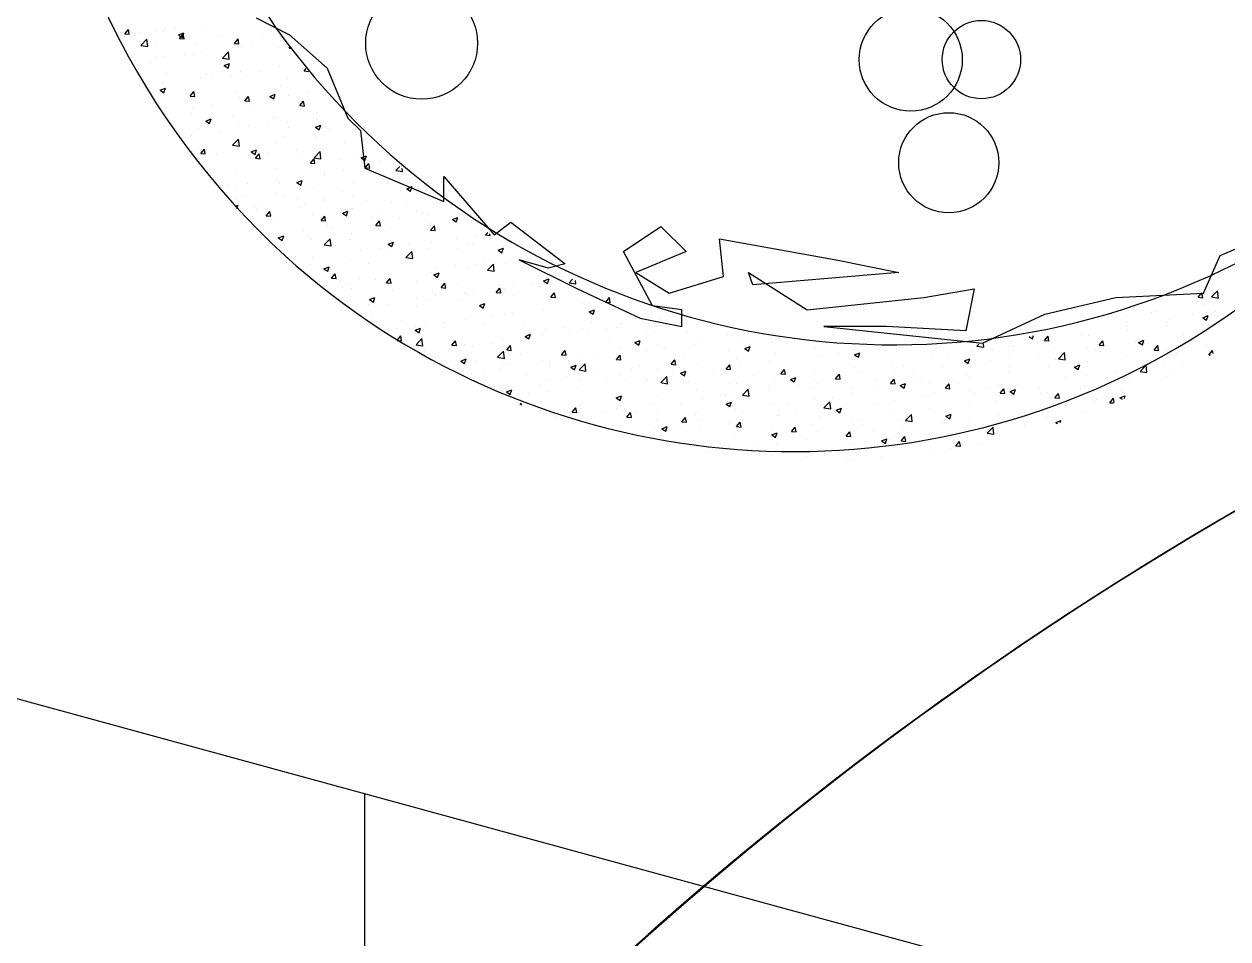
# Model space of a CAD drawing. Extents: x 652 to 897, y 187 to 370.
# Drawn here: x 854.424 to 855.172, y 223.207 to 223.776 of the extents above; entities that cross this region are included whole.
import ezdxf

# ---------------------------------------------------------------- set-up
doc = ezdxf.new("R2010")
doc.units = 0
doc.layers.get('0').update_dxf_attribs({"linetype": 'CONTINUOUS'})
doc.layers.add('40', color=3, linetype='CONTINUOUS')
doc.layers.add('ROAD', color=1, linetype='CONTINUOUS')

# ---------------------------------------------------------------- blocks, each defined once
blk = doc.blocks.new('WH34')
at = {"layer": '40', "color": 3}
for p, q in [((-249.23, -129.21), (-249.23, -129.21)), ((-247.83, -128.53), (-246.62, -127.09)), ((-247.83, -128.53), (-246.34, -128.66)), ((-247.81, -129.53), (-247.81, -129.53)), ((-246.34, -128.66), (-246.63, -127.09)), ((-242.91, -128.11), (-242.91, -128.11)), ((-237.57, -127.4), (-237.57, -127.4)), ((-234.98, -127.77), (-234.98, -127.77)), ((-234.65, -126.71), (-234.65, -126.71)), ((-231.31, -126.57), (-231.31, -126.57)), ((-230.19, -128.88), (-228.44, -128.21)), ((-230.19, -128.88), (-228.95, -129.72)), ((-229.9, -130.1), (-228.69, -128.66)), ((-229.57, -128.67), (-229.57, -128.67)), ((-228.95, -129.72), (-228.44, -128.21)), ((-228.4, -130.23), (-228.69, -128.66)), ((-222.35, -126.17), (-222.35, -126.17)), ((-216.22, -129.24), (-216.22, -129.24)), ((-202.88, -129.8), (-202.88, -129.8)), ((-242.54, -132.36), (-240.59, -130.33)), ((-242.54, -132.36), (-240.32, -132.7)), ((-240.32, -132.71), (-240.59, -130.33)), ((-237.64, -131.47), (-237.64, -131.47)), ((-229.9, -130.1), (-228.4, -130.23)), ((-224.3, -132.03), (-224.3, -132.03)), ((-212.63, -133.11), (-212.63, -133.11)), ((-211.97, -131.67), (-210.76, -130.23)), ((-211.97, -131.67), (-210.47, -131.8)), ((-210.95, -132.6), (-210.95, -132.6)), ((-210.47, -131.8), (-210.76, -130.23)), ((-210.52, -132.96), (-210.52, -132.96)), ((-209.67, -132.62), (-209.67, -132.62)), ((-206.37, -132.28), (-206.37, -132.28)), ((-197.6, -133.16), (-197.6, -133.16)), ((-196.9, -131.04), (-196.9, -131.04)), ((-196.83, -130.86), (-196.83, -130.86)), ((-195.94, -130.46), (-195.94, -130.46)), ((-194.03, -133.24), (-193.81, -132.97)), ((-194.03, -133.24), (-193.59, -133.27)), ((-244.14, -137.26), (-244.14, -137.26)), ((-237.88, -136.43), (-237.88, -136.43)), ((-235.28, -136.09), (-235.28, -136.09)), ((-228.42, -135.19), (-228.42, -135.19)), ((-225.1, -135.46), (-225.1, -135.46)), ((-222.65, -134.49), (-222.65, -134.49)), ((-215.86, -136.5), (-213.91, -134.47)), ((-215.86, -136.5), (-213.63, -136.84)), ((-213.64, -136.84), (-213.91, -134.47)), ((-239.68, -137.96), (-239.68, -137.96)), ((-234.54, -141.38), (-234.54, -141.38)), ((-215.27, -138.95), (-213.52, -138.28)), ((-215.27, -138.95), (-214.02, -139.79)), ((-214.03, -139.79), (-213.52, -138.28)), ((-209.97, -140.94), (-209.97, -140.94)), ((-203.48, -140.9), (-203.48, -140.9)), ((-197.14, -139.18), (-197.14, -139.18)), ((-189.18, -140.64), (-188.49, -139.92)), ((-189.18, -140.64), (-187.74, -140.86)), ((-235.58, -144.41), (-235.58, -144.41)), ((-234.99, -145.05), (-234.99, -145.05)), ((-222.96, -142.81), (-222.96, -142.81)), ((-221.2, -141.95), (-221.2, -141.95)), ((-219.2, -142.97), (-219.2, -142.97)), ((-212.95, -142.14), (-212.95, -142.14)), ((-207.85, -142.51), (-207.85, -142.51)), ((-196.97, -145.37), (-196.97, -145.37)), ((-194.5, -143.07), (-194.5, -143.07)), ((-236.27, -147.01), (-234.52, -146.34)), ((-236.27, -147.01), (-235.03, -147.85)), ((-235.03, -147.85), (-234.52, -146.34)), ((-226.43, -148.9), (-225.22, -147.47)), ((-226.43, -148.9), (-224.93, -149.03)), ((-224.94, -149.04), (-225.22, -147.47)), ((-211.55, -147.87), (-211.55, -147.87)), ((-210.28, -149.26), (-210.28, -149.26)), ((-208.5, -150.47), (-207.29, -149.03)), ((-207, -150.6), (-207.29, -149.04)), ((-200.35, -149.01), (-198.6, -148.34)), ((-200.35, -149.01), (-199.1, -149.85)), ((-199.1, -149.86), (-198.6, -148.34)), ((-197.44, -147.5), (-197.44, -147.5)), ((-194.27, -148.68), (-194.27, -148.68)), ((-188.01, -147.86), (-188.01, -147.86)), ((-184.81, -145.9), (-184.81, -145.9)), ((-235.89, -152.74), (-235.89, -152.74)), ((-226.13, -150.38), (-226.13, -150.38)), ((-225.78, -152.83), (-225.78, -152.83)), ((-223.26, -151.14), (-223.26, -151.14)), ((-219.52, -152), (-219.52, -152)), ((-210.05, -150.76), (-210.05, -150.76)), ((-208.5, -150.47), (-207, -150.6)), ((-205.56, -153.36), (-205.56, -153.36)), ((-190.98, -150.86), (-190.98, -150.86)), ((-190.57, -152.04), (-189.36, -150.6)), ((-190.57, -152.04), (-189.07, -152.17)), ((-189.07, -152.17), (-189.36, -150.61)), ((-226.06, -154.72), (-226.06, -154.72)), ((-221.35, -157.08), (-219.6, -156.41)), ((-221.35, -157.08), (-220.11, -157.92)), ((-220.14, -155.87), (-220.14, -155.87)), ((-220.11, -157.92), (-219.6, -156.41)), ((-212.72, -155.28), (-212.72, -155.28)), ((-199.37, -155.85), (-199.37, -155.85)), ((-197.74, -155.82), (-197.74, -155.82)), ((-186.03, -156.41), (-186.03, -156.41)), ((-185.12, -154.22), (-185.12, -154.22)), ((-185.12, -156.47), (-185.12, -156.47)), ((-223.56, -159.46), (-223.56, -159.46)), ((-220.79, -158.08), (-220.79, -158.08)), ((-216.63, -160.62), (-216.63, -160.62)), ((-210.58, -157.58), (-210.58, -157.58)), ((-207.45, -158.64), (-207.45, -158.64)), ((-200.84, -158.54), (-200.84, -158.54)), ((-194.58, -157.72), (-194.58, -157.72)), ((-194.1, -159.21), (-194.1, -159.21)), ((-185.42, -159.08), (-183.67, -158.41)), ((-185.42, -159.08), (-184.18, -159.92)), ((-184.18, -159.92), (-183.67, -158.41)), ((-181.43, -159.61), (-181.43, -159.61)), ((-180.76, -159.77), (-180.76, -159.77)), ((-172.44, -160.67), (-172.44, -160.67)), ((-226.1, -161.86), (-226.1, -161.86)), ((-212.54, -164.99), (-210.6, -162.96)), ((-212.54, -164.99), (-210.32, -165.33)), ((-210.32, -165.34), (-210.6, -162.96)), ((-210.59, -164.61), (-210.59, -164.61)), ((-198.05, -164.15), (-198.05, -164.15)), ((-196.01, -162.11), (-196.01, -162.11)), ((-185.42, -162.55), (-185.42, -162.55)), ((-175.9, -164.25), (-175.9, -164.25)), ((-169.64, -163.43), (-169.64, -163.43)), ((-225.17, -167.12), (-225.17, -167.12)), ((-223.87, -167.78), (-223.87, -167.78)), ((-222.96, -167.71), (-221.76, -166.27)), ((-222.96, -167.71), (-221.47, -167.84)), ((-221.47, -167.84), (-221.76, -166.27)), ((-217.69, -167.99), (-217.69, -167.99)), ((-210.88, -165.91), (-210.88, -165.91)), ((-207.42, -168.4), (-207.42, -168.4)), ((-206.43, -167.14), (-204.68, -166.47)), ((-206.43, -167.14), (-205.18, -167.98)), ((-205.19, -167.98), (-204.68, -166.47)), ((-205.03, -169.28), (-203.82, -167.84)), ((-205.03, -169.28), (-203.53, -169.41)), ((-204.35, -168.56), (-204.35, -168.56)), ((-203.54, -169.41), (-203.82, -167.84)), ((-201.16, -167.58), (-201.16, -167.58)), ((-191.69, -166.33), (-191.69, -166.33)), ((-191, -169.12), (-191, -169.12)), ((-185.86, -169.13), (-183.92, -167.1)), ((-185.86, -169.13), (-183.64, -169.47)), ((-183.64, -169.47), (-183.92, -167.1)), ((-172.74, -168.99), (-172.74, -168.99)), ((-170.5, -169.14), (-168.75, -168.47)), ((-170.5, -169.14), (-169.26, -169.98)), ((-169.26, -169.99), (-168.75, -168.48)), ((-223.21, -170.48), (-223.21, -170.48)), ((-198.35, -172.47), (-198.35, -172.47)), ((-187.1, -170.84), (-185.89, -169.41)), ((-187.1, -170.84), (-185.6, -170.98)), ((-185.6, -170.98), (-185.89, -169.41)), ((-185.72, -170.87), (-185.72, -170.87)), ((-177.66, -169.68), (-177.66, -169.68)), ((-169.17, -172.41), (-167.96, -170.98)), ((-169.17, -172.41), (-167.67, -172.54)), ((-167.67, -172.55), (-167.96, -170.98)), ((-167.89, -172.02), (-167.89, -172.02)), ((-166.75, -172.04), (-166.75, -172.04)), ((-164.31, -170.25), (-164.31, -170.25)), ((-159.18, -173.26), (-157.9, -171.93)), ((-156.96, -173.61), (-157.07, -172.65)), ((-211.19, -174.23), (-211.19, -174.23)), ((-198.27, -176.19), (-198.27, -176.19)), ((-197.05, -177.03), (-197.05, -177.03)), ((-191.51, -177.21), (-189.76, -176.54)), ((-190.26, -178.05), (-189.76, -176.54)), ((-182.48, -174.11), (-182.48, -174.11)), ((-182.47, -174.53), (-182.47, -174.53)), ((-176.22, -173.29), (-176.22, -173.29)), ((-160.21, -175.56), (-160.21, -175.56)), ((-159.18, -173.26), (-156.96, -173.61)), ((-214, -178.26), (-214, -178.26)), ((-211.63, -179.53), (-211.63, -179.53)), ((-207.74, -177.44), (-207.74, -177.44)), ((-198.66, -180.79), (-198.66, -180.79)), ((-191.51, -177.21), (-190.26, -178.05)), ((-186.03, -179.19), (-186.03, -179.19)), ((-176.48, -180.02), (-176.48, -180.02)), ((-173.04, -177.32), (-173.04, -177.32)), ((-161.9, -177.51), (-161.9, -177.51)), ((-157.54, -179.82), (-157.54, -179.82)), ((-155.58, -179.21), (-153.83, -178.54)), ((-155.58, -179.21), (-154.33, -180.05)), ((-154.34, -180.05), (-153.83, -178.54)), ((-151.28, -179), (-151.28, -179)), ((-211.74, -184.97), (-210.76, -184.6)), ((-211.49, -182.55), (-211.49, -182.55)), ((-211.11, -185.65), (-210.76, -184.6)), ((-209.21, -181.33), (-209.21, -181.33)), ((-205.64, -185.02), (-205.64, -185.02)), ((-203.94, -184.69), (-203.94, -184.69)), ((-195.87, -181.89), (-195.87, -181.89)), ((-191.06, -182.52), (-191.06, -182.52)), ((-189.06, -183.97), (-189.06, -183.97)), ((-182.8, -183.15), (-182.8, -183.15)), ((-182.52, -182.46), (-182.52, -182.46)), ((-173.33, -181.9), (-173.33, -181.9)), ((-169.18, -183.02), (-169.18, -183.02)), ((-160.51, -183.88), (-160.51, -183.88)), ((-155.83, -183.59), (-155.83, -183.59)), ((-147.88, -182.28), (-147.88, -182.28)), ((-204.85, -186.05), (-204.85, -186.05)), ((-201.56, -188.08), (-200.35, -186.64)), ((-201.56, -188.08), (-200.07, -188.21)), ((-200.07, -188.21), (-200.36, -186.65)), ((-190.6, -185.25), (-190.6, -185.25)), ((-186.33, -187.51), (-186.33, -187.51)), ((-183.63, -189.65), (-182.42, -188.21)), ((-182.14, -189.78), (-182.42, -188.22)), ((-177.25, -185.82), (-177.25, -185.82)), ((-176.58, -187.27), (-174.83, -186.6)), ((-176.58, -187.27), (-175.34, -188.11)), ((-175.34, -188.11), (-174.83, -186.6)), ((-173.35, -185.64), (-173.35, -185.64)), ((-166.93, -188.76), (-166.93, -188.76)), ((-163.91, -186.38), (-163.91, -186.38)), ((-157.86, -188.86), (-157.86, -188.86)), ((-152.35, -186.26), (-152.35, -186.26)), ((-150.56, -186.94), (-150.56, -186.94)), ((-148.39, -187.61), (-148.39, -187.61)), ((-140.65, -189.28), (-138.9, -188.6)), ((-139.41, -190.12), (-138.91, -188.61)), ((-198.96, -189.11), (-198.96, -189.11)), ((-183.63, -189.65), (-182.13, -189.78)), ((-181.51, -191.27), (-181.51, -191.27)), ((-179.91, -191.76), (-179.91, -191.76)), ((-165.7, -191.22), (-164.49, -189.78)), ((-165.7, -191.22), (-164.2, -191.35)), ((-164.2, -191.35), (-164.49, -189.78)), ((-164.12, -189.68), (-164.12, -189.68)), ((-160.82, -192.2), (-160.82, -192.2)), ((-148.19, -190.6), (-148.19, -190.6)), ((-147.77, -192.79), (-146.56, -191.35)), ((-147.77, -192.79), (-146.27, -192.92)), ((-146.27, -192.92), (-146.56, -191.35)), ((-140.65, -189.28), (-139.41, -190.11)), ((-200.84, -194.6), (-200.84, -194.6)), ((-197.59, -195.34), (-195.84, -194.67)), ((-197.59, -195.34), (-196.35, -196.18)), ((-196.35, -196.18), (-195.84, -194.67)), ((-196.09, -193.77), (-196.09, -193.77)), ((-195.63, -193.83), (-195.63, -193.83)), ((-189.38, -193.01), (-189.38, -193.01)), ((-187.5, -195.17), (-187.5, -195.17)), ((-186.64, -195.83), (-186.64, -195.83)), ((-182.55, -197.62), (-180.6, -195.59)), ((-180.33, -197.96), (-180.6, -195.59)), ((-174.15, -195.73), (-174.15, -195.73)), ((-173.65, -193.96), (-173.65, -193.96)), ((-161.66, -197.34), (-159.91, -196.67)), ((-160.81, -196.29), (-160.81, -196.29)), ((-160.42, -198.18), (-159.91, -196.67)), ((-147.46, -196.86), (-147.46, -196.86)), ((-139.18, -195.39), (-139.18, -195.39)), ((-132.92, -194.57), (-132.92, -194.57)), ((-129.83, -194.36), (-129.11, -193.5)), ((-129.83, -194.36), (-128.34, -194.49)), ((-128.34, -194.49), (-128.44, -193.93)), ((-199.26, -197.44), (-199.26, -197.44)), ((-182.55, -197.62), (-180.32, -197.96)), ((-170.69, -199.54), (-170.69, -199.54)), ((-164.44, -198.72), (-164.44, -198.72)), ((-161.66, -197.34), (-160.42, -198.18)), ((-161.12, -200.52), (-161.12, -200.52)), ((-155.87, -201.76), (-153.92, -199.73)), ((-154.97, -197.47), (-154.97, -197.47)), ((-153.64, -202.1), (-153.92, -199.73)), ((-148.49, -198.92), (-148.49, -198.92)), ((-138.8, -198.68), (-138.8, -198.68)), ((-135.51, -197.05), (-135.51, -197.05)), ((-134.12, -197.42), (-134.12, -197.42)), ((-125.73, -199.34), (-123.98, -198.67)), ((-125.73, -199.34), (-124.49, -200.18)), ((-124.49, -200.18), (-123.98, -198.67)), ((-186.94, -204.16), (-186.94, -204.16)), ((-186.48, -201.62), (-186.48, -201.62)), ((-182.67, -205.4), (-180.92, -204.73)), ((-181.42, -206.24), (-180.92, -204.73)), ((-173.96, -202.28), (-173.96, -202.28)), ((-167.96, -203.68), (-167.96, -203.68)), ((-155.87, -201.76), (-153.64, -202.1)), ((-153.38, -201.18), (-153.38, -201.18)), ((-139.5, -204.43), (-139.5, -204.43)), ((-132.81, -204.16), (-132.81, -204.16)), ((-130.03, -203.18), (-130.03, -203.18)), ((-129.19, -205.89), (-127.24, -203.86)), ((-126.96, -206.24), (-127.24, -203.87)), ((-122.98, -203.61), (-122.98, -203.61)), ((-118.23, -201.66), (-118.23, -201.66)), ((-182.67, -205.4), (-181.42, -206.24)), ((-182.54, -206.18), (-182.54, -206.18)), ((-180.16, -208.45), (-178.95, -207.02)), ((-180.16, -208.45), (-178.67, -208.59)), ((-179.02, -208.5), (-179.02, -208.5)), ((-178.67, -208.59), (-178.96, -207.02)), ((-171.01, -208.58), (-171.01, -208.58)), ((-162.23, -210.02), (-161.02, -208.59)), ((-161.54, -207.33), (-161.54, -207.33)), ((-160.73, -210.16), (-161.02, -208.59)), ((-148.8, -207.24), (-148.8, -207.24)), ((-147.39, -206.67), (-147.39, -206.67)), ((-146.74, -207.4), (-144.99, -206.73)), ((-146.74, -207.4), (-145.49, -208.24)), ((-145.76, -205.25), (-145.76, -205.25)), ((-145.5, -208.25), (-144.99, -206.74)), ((-135.81, -205.37), (-135.81, -205.37)), ((-129.19, -205.89), (-126.96, -206.24)), ((111.58, -207.35), (111.58, -207.35)), ((-177.27, -209.4), (-177.27, -209.4)), ((-176.55, -211.67), (-176.55, -211.67)), ((-174.26, -210.6), (-174.26, -210.6)), ((-173.75, -211.86), (-173.75, -211.86)), ((-165.67, -209.07), (-165.67, -209.07)), ((-162.23, -210.02), (-160.73, -210.15)), ((-161.97, -209.17), (-161.97, -209.17)), ((-161.42, -208.84), (-161.42, -208.84)), ((-160.4, -212.43), (-160.4, -212.43)), ((-152.33, -209.63), (-152.33, -209.63)), ((-144.3, -211.59), (-143.09, -210.16)), ((-144.3, -211.59), (-142.8, -211.72)), ((-142.8, -211.73), (-143.09, -210.16)), ((-138.98, -210.2), (-138.98, -210.2)), ((-126.37, -213.16), (-125.16, -211.72)), ((-125.64, -210.76), (-125.64, -210.76)), ((-124.87, -213.29), (-125.16, -211.73)), ((-123.28, -211.93), (-123.28, -211.93)), ((-120.82, -210.96), (-120.82, -210.96)), ((-114.56, -210.14), (-114.56, -210.14)), ((-112.29, -211.32), (-112.29, -211.32)), ((-110.81, -209.41), (-109.06, -208.73)), ((-110.81, -209.41), (-109.57, -210.25)), ((-110.65, -210.33), (-110.65, -210.33)), ((-109.57, -210.25), (-109.06, -208.74)), ((-108.68, -210.41), (-108.68, -210.41)), ((-105.09, -208.89), (-105.09, -208.89)), ((-102.5, -210.03), (-101.34, -208.82)), ((-102.5, -210.03), (-100.28, -210.38)), ((-100.28, -210.38), (-100.41, -209.25)), ((-98.95, -211.89), (-98.95, -211.89)), ((-167.74, -215.47), (-165.99, -214.8)), ((-167.74, -215.47), (-166.5, -216.31)), ((-166.5, -216.31), (-165.99, -214.8)), ((-152.33, -215.11), (-152.33, -215.11)), ((-149.1, -215.57), (-149.1, -215.57)), ((-147.06, -212.99), (-147.06, -212.99)), ((-146.07, -214.29), (-146.07, -214.29)), ((-137.84, -215.42), (-137.84, -215.42)), ((-136.61, -213.04), (-136.61, -213.04)), ((-136.12, -213.69), (-136.12, -213.69)), ((-133.71, -213.55), (-133.71, -213.55)), ((-126.37, -213.16), (-124.87, -213.29)), ((-123.26, -212.91), (-123.26, -212.91)), ((-120.37, -214.12), (-120.37, -214.12)), ((-108.43, -214.73), (-107.23, -213.29)), ((-108.43, -214.73), (-106.94, -214.86)), ((-106.94, -214.86), (-107.23, -213.3)), ((-107.02, -214.68), (-107.02, -214.68)), ((-93.68, -215.25), (-93.68, -215.25)), ((-90.5, -216.3), (-89.3, -214.86)), ((-90.5, -216.3), (-89.01, -216.43)), ((-89.62, -215.85), (-89.62, -215.85)), ((-89.01, -216.43), (-89.3, -214.86)), ((93.36, -215.57), (93.36, -215.57)), ((103.28, -214.75), (104.48, -213.31)), ((103.28, -214.75), (104.77, -214.88)), ((104.77, -214.88), (104.48, -213.32)), ((106.19, -213.81), (106.19, -213.81)), ((107.63, -214.64), (109.58, -212.62)), ((107.63, -214.64), (109.85, -214.99)), ((109.85, -214.99), (109.58, -212.62)), ((111.26, -216.39), (111.26, -216.39)), ((-168.12, -217.19), (-168.12, -217.19)), ((-167, -220.42), (-167, -220.42)), ((-161.73, -217.17), (-161.73, -217.17)), ((-152.42, -217.92), (-152.42, -217.92)), ((-131.82, -217.47), (-130.06, -216.8)), ((-131.82, -217.47), (-130.57, -218.31)), ((-130.57, -218.31), (-130.07, -216.8)), ((-123.58, -220.25), (-123.58, -220.25)), ((-121.14, -220), (-121.14, -220)), ((-111.67, -218.75), (-111.67, -218.75)), ((-110.96, -218.65), (-110.96, -218.65)), ((-97.97, -216.78), (-97.97, -216.78)), ((-95.89, -219.47), (-94.14, -218.8)), ((-95.89, -219.47), (-94.64, -220.31)), ((-95.88, -216.68), (-95.88, -216.68)), ((-94.64, -220.31), (-94.14, -218.8)), ((-80.56, -220.32), (-80.56, -220.32)), ((87.89, -219.78), (87.89, -219.78)), ((89.21, -219.29), (89.21, -219.29)), ((101.24, -220.35), (101.24, -220.35)), ((105, -217.21), (105, -217.21)), ((108.91, -219.45), (108.91, -219.45)), ((-157.3, -222.34), (-157.3, -222.34)), ((-152.65, -224.15), (-152.65, -224.15)), ((-149.4, -223.89), (-149.4, -223.89)), ((-143.96, -222.9), (-143.96, -222.9)), ((-143.18, -222.9), (-143.18, -222.9)), ((-136.42, -222.01), (-136.42, -222.01)), ((-130.61, -223.47), (-130.61, -223.47)), ((-127.39, -220.83), (-127.39, -220.83)), ((-117.27, -224.03), (-117.27, -224.03)), ((-95.14, -222.83), (-95.14, -222.83)), ((-85.44, -223.34), (-85.44, -223.34)), ((-72.81, -221.74), (-72.81, -221.74)), ((-70.94, -222.39), (-70.94, -222.39)), ((73.48, -221.36), (73.48, -221.36)), ((79.74, -220.54), (79.74, -220.54)), ((79.82, -222.58), (79.82, -222.58)), ((93.05, -223.89), (93.05, -223.89)), ((93.16, -223.14), (93.16, -223.14)), ((94.33, -221.95), (94.33, -221.95)), ((104.76, -221.42), (106.51, -220.75)), ((104.76, -221.42), (106, -222.26)), ((105.89, -222.13), (105.89, -222.13)), ((106, -222.26), (106.51, -220.75)), ((106.51, -223.7), (106.51, -223.7)), ((-162.03, -225.49), (-162.03, -225.49)), ((-158.91, -224.97), (-158.91, -224.97)), ((-158.76, -228.83), (-157.55, -227.39)), ((-157.27, -228.96), (-157.56, -227.39)), ((-152.82, -225.53), (-151.07, -224.86)), ((-152.82, -225.53), (-151.58, -226.37)), ((-152.55, -230.25), (-150.61, -228.22)), ((-151.58, -226.37), (-151.07, -224.86)), ((-150.33, -230.59), (-150.61, -228.22)), ((-124.3, -227.83), (-124.3, -227.83)), ((-116.89, -227.54), (-115.14, -226.86)), ((-116.89, -227.54), (-115.65, -228.37)), ((-115.65, -228.38), (-115.14, -226.87)), ((-111.26, -226.98), (-111.26, -226.98)), ((-109.72, -225.33), (-109.72, -225.33)), ((-103.92, -224.6), (-103.92, -224.6)), ((-102.45, -226.54), (-102.45, -226.54)), ((-98.27, -225.1), (-98.27, -225.1)), ((-96.2, -225.71), (-96.2, -225.71)), ((-90.57, -225.16), (-90.57, -225.16)), ((-89.15, -228.31), (-89.15, -228.31)), ((-86.73, -224.47), (-86.73, -224.47)), ((-77.23, -225.72), (-77.23, -225.72)), ((-74.57, -225.81), (-74.57, -225.81)), ((-63.88, -226.29), (-63.88, -226.29)), ((-60.13, -228.19), (-60.13, -228.19)), ((-50.54, -226.85), (-50.54, -226.85)), ((-46, -228.1), (-46, -228.1)), ((47.93, -227.55), (49.07, -228.32)), ((49.07, -228.32), (49.42, -227.26)), ((52.95, -228.85), (54.16, -227.41)), ((54.44, -228.98), (54.15, -227.42)), ((65.17, -226.95), (65.17, -226.95)), ((67.44, -227.37), (67.44, -227.37)), ((79.75, -224.45), (79.75, -224.45)), ((80.07, -225.77), (80.07, -225.77)), ((98.42, -227.07), (98.42, -227.07)), ((100.32, -227.44), (100.32, -227.44)), ((104.68, -226.25), (104.68, -226.25)), ((-158.76, -228.83), (-157.27, -228.96)), ((-152.55, -230.25), (-150.33, -230.59)), ((-149.71, -232.21), (-149.71, -232.21)), ((-140.83, -230.4), (-139.62, -228.96)), ((-140.83, -230.4), (-139.33, -230.53)), ((-139.33, -230.53), (-139.62, -228.96)), ((-138.87, -230.33), (-138.87, -230.33)), ((-136.72, -230.34), (-136.72, -230.34)), ((-133.97, -230.69), (-133.97, -230.69)), ((-127.71, -229.86), (-127.71, -229.86)), ((-123.89, -228.58), (-123.89, -228.58)), ((-122.9, -231.97), (-121.69, -230.53)), ((-122.9, -231.97), (-121.4, -232.1)), ((-121.4, -232.1), (-121.69, -230.53)), ((-118.24, -228.62), (-118.24, -228.62)), ((-104.96, -233.53), (-103.76, -232.1)), ((-103.47, -233.67), (-103.76, -232.1)), ((-103.73, -230.82), (-103.73, -230.82)), ((-85.74, -231.66), (-85.74, -231.66)), ((-80.96, -229.54), (-79.21, -228.87)), ((-80.96, -229.54), (-79.72, -230.38)), ((-79.72, -230.38), (-79.21, -228.87)), ((-77.52, -232.25), (-77.52, -232.25)), ((-73.12, -230.06), (-73.12, -230.06)), ((-71.26, -231.42), (-71.26, -231.42)), ((-61.79, -230.18), (-61.79, -230.18)), ((-50.44, -232.06), (-50.44, -232.06)), ((-45.04, -231.54), (-43.29, -230.87)), ((-45.04, -231.54), (-43.79, -232.38)), ((-43.79, -232.38), (-43.29, -230.87)), ((-35.86, -229.56), (-35.86, -229.56)), ((-21.99, -231.28), (-21.99, -231.28)), ((30.9, -230.72), (31.48, -230.12)), ((30.9, -230.72), (33.12, -231.07)), ((33.12, -231.07), (32.99, -229.93)), ((36.01, -231.96), (36.01, -231.96)), ((41.62, -231), (41.62, -231)), ((42.88, -230.8), (42.88, -230.8)), ((50.59, -229.46), (50.59, -229.46)), ((52.95, -228.85), (54.44, -228.98)), ((54.61, -229.13), (54.61, -229.13)), ((56.23, -231.36), (56.23, -231.36)), ((66.91, -231.22), (66.91, -231.22)), ((69.57, -231.93), (69.57, -231.93)), ((70.88, -230.42), (72.09, -228.98)), ((70.88, -230.42), (72.38, -230.55)), ((72.37, -230.55), (72.09, -228.98)), ((73.17, -230.4), (73.17, -230.4)), ((82.63, -229.15), (82.63, -229.15)), ((83.75, -229.48), (85.5, -228.81)), ((83.75, -229.48), (85, -230.32)), ((85, -230.32), (85.5, -228.81)), ((85.74, -229.94), (85.74, -229.94)), ((88.81, -231.99), (90.02, -230.55)), ((88.81, -231.99), (90.31, -232.12)), ((90.31, -232.12), (90.02, -230.55)), ((92.75, -232.22), (92.75, -232.22)), ((105.59, -230.46), (105.59, -230.46)), ((106.74, -233.56), (107.95, -232.12)), ((108.13, -233.08), (107.95, -232.12)), ((-149.76, -232.76), (-149.76, -232.76)), ((-137.9, -235.6), (-136.15, -234.93)), ((-137.9, -235.6), (-136.65, -236.44)), ((-136.66, -236.44), (-136.15, -234.93)), ((-132.88, -235.82), (-132.88, -235.82)), ((-125.87, -234.38), (-123.92, -232.36)), ((-125.87, -234.38), (-123.65, -234.73)), ((-123.65, -234.73), (-123.93, -232.36)), ((-118.3, -233.32), (-118.3, -233.32)), ((-111.56, -235.3), (-111.56, -235.3)), ((-104.96, -233.53), (-103.47, -233.67)), ((-102.77, -235.57), (-102.77, -235.57)), ((-98.58, -233.42), (-98.58, -233.42)), ((-93.3, -234.33), (-93.3, -234.33)), ((-87.03, -235.1), (-85.83, -233.67)), ((-87.03, -235.1), (-85.54, -235.23)), ((-85.54, -235.24), (-85.83, -233.67)), ((-69.1, -236.67), (-67.9, -235.24)), ((-67.61, -236.81), (-67.9, -235.24)), ((-65.02, -234.56), (-65.02, -234.56)), ((-47.6, -234.75), (-47.6, -234.75)), ((-36.85, -235.89), (-36.85, -235.89)), ((-34.97, -233.15), (-34.97, -233.15)), ((-21.06, -233.81), (-21.06, -233.81)), ((-14.8, -232.99), (-14.8, -232.99)), ((-9.11, -233.54), (-7.36, -232.87)), ((-9.11, -233.54), (-7.86, -234.38)), ((-7.87, -234.38), (-7.36, -232.87)), ((16.16, -234.36), (16.16, -234.36)), ((21.43, -234.46), (21.43, -234.46)), ((26.82, -235.54), (28.57, -234.87)), ((26.82, -235.54), (28.06, -236.38)), ((28.06, -236.39), (28.57, -234.88)), ((28.99, -232.6), (28.99, -232.6)), ((35.39, -235.37), (35.39, -235.37)), ((41.65, -234.55), (41.65, -234.55)), ((51.12, -233.3), (51.12, -233.3)), ((56.58, -234.95), (56.58, -234.95)), ((57.58, -234.86), (59.53, -232.83)), ((57.58, -234.86), (59.8, -235.2)), ((59.8, -235.21), (59.53, -232.83)), ((67.14, -235.69), (67.14, -235.69)), ((71.16, -232.44), (71.16, -232.44)), ((79.77, -234.09), (79.77, -234.09)), ((82.92, -232.49), (82.92, -232.49)), ((96.26, -233.05), (96.26, -233.05)), ((98.11, -236.11), (98.11, -236.11)), ((106.74, -233.56), (107.24, -233.6)), ((-137.03, -238.66), (-137.03, -238.66)), ((-135.48, -236.24), (-135.48, -236.24)), ((-134.29, -239.72), (-134.29, -239.72)), ((-130.21, -239.6), (-130.21, -239.6)), ((-124.82, -238.48), (-124.82, -238.48)), ((-124.19, -236.9), (-124.19, -236.9)), ((-122.13, -236.81), (-122.13, -236.81)), ((-116.86, -240.16), (-116.86, -240.16)), ((-109.03, -236.4), (-109.03, -236.4)), ((-108.79, -237.37), (-108.79, -237.37)), ((-101.97, -237.6), (-100.22, -236.93)), ((-101.97, -237.6), (-100.73, -238.44)), ((-100.73, -238.44), (-100.22, -236.93)), ((-99.19, -238.52), (-97.24, -236.49)), ((-99.19, -238.52), (-96.97, -238.87)), ((-96.97, -238.87), (-97.24, -236.49)), ((-95.44, -237.93), (-95.44, -237.93)), ((-94.18, -239.57), (-94.18, -239.57)), ((-86.05, -239.99), (-86.05, -239.99)), ((-82.1, -238.5), (-82.1, -238.5)), ((-79.6, -237.06), (-79.6, -237.06)), ((-73.42, -238.39), (-73.42, -238.39)), ((-69.1, -236.67), (-67.61, -236.8)), ((-68.75, -239.06), (-68.75, -239.06)), ((-68.37, -240.04), (-68.37, -240.04)), ((-66.04, -239.6), (-64.29, -238.93)), ((-66.04, -239.6), (-64.8, -240.44)), ((-64.8, -240.44), (-64.29, -238.93)), ((-60.43, -236.51), (-60.43, -236.51)), ((-55.41, -239.63), (-55.41, -239.63)), ((-52.58, -237.96), (-52.58, -237.96)), ((-51.17, -238.24), (-49.97, -236.8)), ((-51.17, -238.24), (-49.68, -238.37)), ((-49.68, -238.37), (-49.97, -236.81)), ((-46.32, -237.13), (-46.32, -237.13)), ((-33.24, -239.81), (-32.03, -238.37)), ((-33.24, -239.81), (-31.74, -239.94)), ((-31.75, -239.94), (-32.03, -238.38)), ((-22.29, -239.6), (-22.29, -239.6)), ((-15.31, -241.38), (-14.1, -239.94)), ((-13.81, -241.51), (-14.1, -239.94)), ((-9.45, -237.84), (-9.45, -237.84)), ((-7.73, -239.47), (-7.73, -239.47)), ((3.17, -236.24), (3.17, -236.24)), ((3.88, -239.52), (3.88, -239.52)), ((6.85, -236.96), (6.85, -236.96)), ((10.14, -238.7), (10.14, -238.7)), ((19.6, -237.45), (19.6, -237.45)), ((27.42, -239.95), (27.42, -239.95)), ((41.32, -239.32), (41.32, -239.32)), ((42, -237.45), (42, -237.45)), ((54.3, -237.45), (54.3, -237.45)), ((62.75, -237.55), (64.5, -236.87)), ((62.75, -237.55), (63.99, -238.39)), ((63.99, -238.39), (64.5, -236.88)), ((76.06, -239.01), (76.06, -239.01)), ((84.26, -239), (86.21, -236.97)), ((84.26, -239), (86.49, -239.34)), ((86.48, -239.34), (86.21, -236.97)), ((91.85, -236.93), (91.85, -236.93)), ((95.28, -238.69), (95.28, -238.69)), ((-111.87, -243.62), (-111.87, -243.62)), ((-108.76, -242.07), (-108.76, -242.07)), ((-103.52, -240.73), (-103.52, -240.73)), ((-98.88, -241.75), (-98.88, -241.75)), ((-90.17, -241.29), (-90.17, -241.29)), ((-84.09, -242.11), (-84.09, -242.11)), ((-77.83, -241.28), (-77.83, -241.28)), ((-76.83, -241.86), (-76.83, -241.86)), ((-72.51, -242.66), (-70.56, -240.63)), ((-72.51, -242.66), (-70.29, -243.01)), ((-70.29, -243.01), (-70.56, -240.63)), ((-63.48, -242.42), (-63.48, -242.42)), ((-50.14, -242.98), (-50.14, -242.98)), ((-47.9, -243.07), (-47.9, -243.07)), ((-42.06, -240.19), (-42.06, -240.19)), ((-36.79, -243.55), (-36.79, -243.55)), ((-35.28, -241.47), (-35.28, -241.47)), ((-30.11, -241.61), (-28.36, -240.93)), ((-30.11, -241.61), (-28.87, -242.44)), ((-28.87, -242.45), (-28.36, -240.94)), ((-28.72, -240.75), (-28.72, -240.75)), ((-27.64, -243.67), (-27.64, -243.67)), ((-22.31, -241.97), (-22.31, -241.97)), ((-21.38, -242.85), (-21.38, -242.85)), ((-15.37, -241.32), (-15.37, -241.32)), ((-15.31, -241.38), (-13.81, -241.51)), ((-11.91, -241.6), (-11.91, -241.6)), ((-2.02, -241.88), (-2.02, -241.88)), ((2.62, -242.95), (3.83, -241.51)), ((2.62, -242.95), (4.12, -243.08)), ((4.12, -243.08), (3.83, -241.51)), ((5.81, -243.61), (7.57, -242.94)), ((5.81, -243.61), (7.06, -244.45)), ((7.06, -244.45), (7.56, -242.94)), ((11.32, -242.45), (11.32, -242.45)), ((12.84, -242.45), (12.84, -242.45)), ((15.85, -242.69), (15.85, -242.69)), ((20.56, -244.52), (21.76, -243.08)), ((22.05, -244.65), (21.76, -243.08)), ((24.67, -243.01), (24.67, -243.01)), ((28.69, -240.93), (28.69, -240.93)), ((38.01, -243.57), (38.01, -243.57)), ((44.54, -243.16), (44.54, -243.16)), ((60.33, -241.08), (60.33, -241.08)), ((66.13, -243.69), (66.13, -243.69)), ((66.59, -240.26), (66.59, -240.26)), ((66.83, -244.01), (66.83, -244.01)), ((79.46, -242.41), (79.46, -242.41)), ((80.7, -241.19), (80.7, -241.19)), ((92.45, -240.54), (92.45, -240.54)), ((-124.5, -245.22), (-124.5, -245.22)), ((-123.34, -244.57), (-123.34, -244.57)), ((-122.98, -245.66), (-121.22, -244.99)), ((-122.98, -245.66), (-121.73, -246.5)), ((-121.73, -246.51), (-121.23, -244.99)), ((-115.61, -246.26), (-115.61, -246.26)), ((-109.35, -245.43), (-109.35, -245.43)), ((-99.88, -244.19), (-99.88, -244.19)), ((-87.05, -247.67), (-85.3, -246.99)), ((-87.05, -247.67), (-85.8, -248.51)), ((-85.8, -248.51), (-85.3, -247)), ((-73.72, -246.71), (-73.72, -246.71)), ((-60.74, -244.83), (-60.74, -244.83)), ((-59.15, -247.82), (-59.15, -247.82)), ((-52.9, -247), (-52.9, -247)), ((-51.47, -246.97), (-51.47, -246.97)), ((-45.83, -246.8), (-43.88, -244.77)), ((-45.83, -246.8), (-43.6, -247.14)), ((-43.61, -247.15), (-43.88, -244.77)), ((-43.43, -245.75), (-43.43, -245.75)), ((-36.89, -244.47), (-36.89, -244.47)), ((-23.44, -244.11), (-23.44, -244.11)), ((-22.59, -247.92), (-22.59, -247.92)), ((-16.32, -247.46), (-16.32, -247.46)), ((-10.1, -244.68), (-10.1, -244.68)), ((-9.76, -246.16), (-9.76, -246.16)), ((-1.74, -244.96), (-1.74, -244.96)), ((2.87, -244.56), (2.87, -244.56)), ((3.25, -245.24), (3.25, -245.24)), ((13.03, -247.31), (13.03, -247.31)), ((16.59, -245.8), (16.59, -245.8)), ((20.56, -244.52), (22.05, -244.65)), ((28.82, -245.23), (28.82, -245.23)), ((29.94, -246.37), (29.94, -246.37)), ((35.07, -244.41), (35.07, -244.41)), ((38.49, -246.08), (39.69, -244.65)), ((38.49, -246.08), (39.98, -246.22)), ((39.98, -246.22), (39.69, -244.65)), ((41.01, -247.65), (41.01, -247.65)), ((41.74, -245.61), (43.49, -244.94)), ((41.74, -245.61), (42.99, -246.45)), ((42.99, -246.45), (43.49, -244.94)), ((43.28, -246.93), (43.28, -246.93)), ((51.36, -244.14), (51.36, -244.14)), ((51.55, -246.2), (51.55, -246.2)), ((54, -245.77), (54, -245.77)), ((56.42, -247.65), (57.62, -246.22)), ((56.42, -247.65), (57.91, -247.78)), ((56.63, -247.5), (56.63, -247.5)), ((57.91, -247.79), (57.62, -246.22)), ((64.7, -244.7), (64.7, -244.7)), ((74.35, -249.22), (75.56, -247.79)), ((75.81, -249.2), (75.55, -247.79)), ((77.67, -247.61), (79.42, -246.94)), ((77.67, -247.61), (78.41, -248.11)), ((78.05, -245.26), (78.05, -245.26)), ((79.13, -247.8), (79.42, -246.94)), ((-118.61, -249.79), (-118.22, -249.33)), ((-118.1, -250), (-118.22, -249.34)), ((-113.76, -250.08), (-113.76, -250.08)), ((-112.17, -251.94), (-112.17, -251.94)), ((-101.5, -252.34), (-100.29, -250.9)), ((-100.42, -250.64), (-100.42, -250.64)), ((-100, -252.47), (-100.29, -250.91)), ((-99.19, -250.07), (-99.19, -250.07)), ((-90.67, -251.97), (-90.67, -251.97)), ((-87.07, -251.21), (-87.07, -251.21)), ((-86.35, -248.31), (-86.35, -248.31)), ((-84.41, -251.14), (-84.41, -251.14)), ((-80.63, -251.98), (-80.63, -251.98)), ((-74.94, -249.9), (-74.94, -249.9)), ((-73.73, -251.77), (-73.73, -251.77)), ((-66.05, -249.48), (-66.05, -249.48)), ((-51.12, -249.67), (-49.37, -249)), ((-51.12, -249.67), (-49.88, -250.51)), ((-49.88, -250.51), (-49.37, -249)), ((-48.21, -251.4), (-48.21, -251.4)), ((-35.58, -249.8), (-35.58, -249.8)), ((-30.9, -249.96), (-30.9, -249.96)), ((-19.15, -250.94), (-17.2, -248.91)), ((-19.15, -250.94), (-16.92, -251.28)), ((-18.49, -251.46), (-18.49, -251.46)), ((-16.92, -251.28), (-17.2, -248.91)), ((-15.19, -251.67), (-13.44, -251)), ((-15.19, -251.67), (-13.95, -252.51)), ((-13.95, -252.51), (-13.44, -251)), ((-2.7, -249.38), (-2.7, -249.38)), ((3.56, -248.56), (3.56, -248.56)), ((15.55, -251.01), (15.55, -251.01)), ((22.39, -251.2), (22.39, -251.2)), ((28.39, -249.25), (28.39, -249.25)), ((36.97, -248.7), (36.97, -248.7)), ((53.75, -250.94), (53.75, -250.94)), ((60.01, -250.12), (60.01, -250.12)), ((69.48, -248.87), (69.48, -248.87)), ((69.97, -248.06), (69.97, -248.06)), ((74.35, -249.22), (75.52, -249.32)), ((-106.46, -254.05), (-106.46, -254.05)), ((-101.5, -252.34), (-100, -252.47)), ((-95.21, -254.48), (-95.21, -254.48)), ((-83.56, -253.91), (-82.36, -252.47)), ((-83.56, -253.91), (-82.07, -254.04)), ((-82.07, -254.04), (-82.36, -252.47)), ((-74.03, -255.03), (-74.03, -255.03)), ((-65.63, -255.48), (-64.43, -254.04)), ((-65.63, -255.48), (-64.14, -255.61)), ((-64.14, -255.61), (-64.43, -254.04)), ((-61.04, -253.16), (-61.04, -253.16)), ((-60.38, -252.33), (-60.38, -252.33)), ((-60.06, -254.97), (-60.06, -254.97)), ((-50, -255.61), (-50, -255.61)), ((-47.7, -257.05), (-46.5, -255.61)), ((-47.03, -252.9), (-47.03, -252.9)), ((-46.21, -257.18), (-46.5, -255.61)), ((-45.48, -252.46), (-45.48, -252.46)), ((-34.22, -253.53), (-34.22, -253.53)), ((-33.69, -253.46), (-33.69, -253.46)), ((-27.96, -252.71), (-27.96, -252.71)), ((-20.34, -254.03), (-20.34, -254.03)), ((-10.06, -254.48), (-10.06, -254.48)), ((-7, -254.59), (-7, -254.59)), ((2.57, -252.88), (2.57, -252.88)), ((6.35, -255.15), (6.35, -255.15)), ((7.53, -255.07), (9.48, -253.04)), ((7.53, -255.07), (9.76, -255.42)), ((7.81, -253.7), (7.81, -253.7)), ((9.76, -255.42), (9.48, -253.05)), ((19.69, -255.72), (19.69, -255.72)), ((20.74, -253.67), (22.49, -253)), ((20.74, -253.67), (21.98, -254.51)), ((21.98, -254.51), (22.49, -253)), ((22.24, -255.09), (22.24, -255.09)), ((28.5, -254.27), (28.5, -254.27)), ((37.97, -253.02), (37.97, -253.02)), ((53.69, -254.1), (53.69, -254.1)), ((56.67, -255.68), (58.42, -255)), ((56.67, -255.68), (57.24, -256.06)), ((58.16, -255.76), (58.42, -255.01)), ((66.53, -252.33), (66.53, -252.33)), ((-86.65, -256.63), (-86.65, -256.63)), ((-81.52, -259.76), (-81.52, -259.76)), ((-74.64, -257.47), (-74.64, -257.47)), ((-72.12, -257.73), (-70.37, -257.06)), ((-72.12, -257.73), (-70.88, -258.57)), ((-70.88, -258.57), (-70.38, -257.06)), ((-65.73, -257.68), (-65.73, -257.68)), ((-59.47, -256.86), (-59.47, -256.86)), ((-48.51, -259.72), (-48.51, -259.72)), ((-47.7, -257.05), (-46.21, -257.18)), ((-36.2, -259.73), (-34.45, -259.06)), ((-36.2, -259.73), (-34.95, -260.57)), ((-35.88, -258.12), (-35.88, -258.12)), ((-34.95, -260.58), (-34.45, -259.06)), ((-29.77, -258.61), (-28.56, -257.18)), ((-29.77, -258.61), (-28.28, -258.75)), ((-28.28, -258.75), (-28.57, -257.18)), ((-22.9, -256.24), (-22.9, -256.24)), ((-21.35, -258.71), (-21.35, -258.71)), ((-11.84, -260.18), (-10.63, -258.75)), ((-10.35, -260.32), (-10.63, -258.75)), ((-9.28, -259.24), (-9.28, -259.24)), ((-6.77, -256.21), (-6.77, -256.21)), ((-3.02, -258.42), (-3.02, -258.42)), ((6.45, -257.17), (6.45, -257.17)), ((15.25, -259.33), (15.25, -259.33)), ((28.08, -257.57), (28.08, -257.57)), ((33.04, -256.28), (33.04, -256.28)), ((34.21, -259.21), (36.16, -257.18)), ((34.21, -259.21), (36.44, -259.56)), ((36.44, -259.56), (36.16, -257.18)), ((40.71, -255.97), (40.71, -255.97)), ((46.38, -256.84), (46.38, -256.84)), ((-61.35, -261.48), (-61.35, -261.48)), ((-50.51, -263.72), (-50.51, -263.72)), ((-40.79, -263.39), (-40.79, -263.39)), ((-35.93, -261.21), (-35.93, -261.21)), ((-34.53, -262.57), (-34.53, -262.57)), ((-25.07, -261.32), (-25.07, -261.32)), ((-11.84, -260.18), (-10.34, -260.31)), ((-10.37, -262.81), (-10.37, -262.81)), ((-0.27, -261.74), (1.48, -261.06)), ((-0.27, -261.74), (0.98, -262.58)), ((0.97, -262.58), (1.48, -261.07)), ((2.26, -261.2), (2.26, -261.2)), ((6.09, -261.75), (7.3, -260.32)), ((6.09, -261.75), (7.59, -261.88)), ((7.59, -261.89), (7.3, -260.32)), ((24.02, -263.32), (25.23, -261.88)), ((24.02, -263.32), (25.52, -263.45)), ((25.52, -263.45), (25.23, -261.89)), ((31.39, -262.88), (31.39, -262.88)), ((-56.58, -265.47), (-56.58, -265.47)), ((-51.9, -265.67), (-51.9, -265.67)), ((-38.56, -266.24), (-38.56, -266.24)), ((-36.19, -266.44), (-36.19, -266.44)), ((-25.21, -266.8), (-25.21, -266.8)), ((-23.2, -264.57), (-23.2, -264.57)), ((-11.87, -267.36), (-11.87, -267.36)), ((-0.13, -267.03), (-0.13, -267.03)), ((15.66, -264.95), (15.66, -264.95)), ((21.92, -264.13), (21.92, -264.13)), ((-9.59, -268.28), (-9.59, -268.28))]:
    blk.add_line(p, q, dxfattribs=at)
blk.add_lwpolyline([(-204.84, -123.37), (-193.92, -128.83), (-181.64, -139.74), (-174.81, -156.11), (-170.72, -160.2), (-169.35, -172.48), (-143.42, -183.39), (-143.42, -175.2), (-127.04, -194.3), (-121.58, -190.21), (-103.83, -203.85), (-109.29, -205.21), (-118.85, -202.48), (-99.74, -212.03), (-79.26, -221.58), (-65.61, -224.31), (-65.61, -218.85), (-75.17, -217.49), (-84.72, -199.76), (-72.44, -191.57), (-64.25, -199.76), (-80.63, -206.58), (-69.71, -213.4), (-51.96, -207.94), (-53.33, -195.66), (-15.1, -202.48), (5.37, -206.58), (-42.41, -210.67), (-43.77, -206.58), (-24.66, -218.85), (13.56, -214.76), (29.94, -212.03), (27.21, -225.67), (1.28, -224.31), (-19.2, -224.31), (32.67, -229.77), (53.15, -220.22), (76.35, -214.76), (105.02, -213.4), (110.48, -201.12), (139.14, -188.84)], dxfattribs=at)
for centre, radius in [((-150.71, -131.66), 18.3), ((9.25, -136.99), 16.86), ((32.35, -136.99), 12.81), ((21.69, -170.73), 16.38)]:
    blk.add_circle(centre, radius, dxfattribs=at)
for centre, radius, start, end in [((3.62, 18.35), 248.62, 147.5437, 215.7516), ((-28.96, -16.89), 248.31, 153.0525, 227.8925), ((-22.12, -12.48), 256.18, 227.4192, 337.2791), ((2.14, 11.64), 243.54, 214.674, 323.2562)]:
    blk.add_arc(centre, radius, start, end, dxfattribs=at)
blk = doc.blocks.new('PLANT90')
for radius, start, end in [(5000, 98.1984, 120.329), (5000, 53.1984, 75.329), (4350, 98.1984, 120.329), (4350, 53.1984, 75.329), (5000, 143.1984, 165.329), (4350, 143.1984, 165.329), (5000, 8.1984, 30.329), (4350, 8.1984, 30.329), (4350, 188.1984, 210.329), (5000, 188.1984, 210.329), (4350, 323.1984, 345.329), (5000, 323.1984, 345.329), (4350, 233.1984, 255.329), (4350, 278.1984, 300.329), (5000, 233.1984, 255.329), (5000, 278.1984, 300.329)]:
    blk.add_arc((121.2, -11.9), radius, start, end)

msp = doc.modelspace()

# ---------------------------------------------------------------- hatches: boundary and pattern name
h = msp.add_hatch()
h.set_pattern_fill('HOUND', color=1, scale=0.15, style=0)
h.set_pattern_definition([(0, (621.5108, 27.919), (0.9525, 0.238125), [3.81, -1.905]), (90, (621.5108, 27.919), (-0.238125, -0.9525), [3.81, -1.905])])
h.paths.add_polyline_path([(852.28446, 232.23189), (850.33965, 232.76299), (850.18159, 232.18419), (851.54759, 231.81115), (851.17551, 230.44864), (851.75431, 230.29058)])
h.paths.add_polyline_path([(851.59625, 229.71177), (851.01744, 229.86984), (850.49383, 227.95245), (852.40772, 227.42979), (852.56578, 228.00859), (851.2307, 228.37319)])
h.paths.add_polyline_path([(855.0894, 227.31942), (853.14459, 227.85053), (852.98653, 227.27172), (854.35253, 226.89868), (853.98045, 225.53618), (854.55925, 225.37811)])
h.paths.add_polyline_path([(854.03564, 223.46072), (854.40119, 224.79931), (853.82238, 224.95737), (853.29877, 223.03998), (855.21266, 222.51732), (855.37072, 223.09613)])
h.paths.add_polyline_path([(857.89434, 222.40696), (855.94953, 222.93806), (855.79146, 222.35926), (857.15747, 221.98622), (856.78538, 220.62371), (857.36419, 220.46564)])
h = msp.add_hatch()
h.set_pattern_fill('AR-SAND,_O', color=3, scale=0.015)
h.set_pattern_definition([(37.5, (621.5108, 27.919), (-0.0240005, 0.7341199), [0, -0.57912, 0, -0.6477, 0, -0.619125]), (7.5, (621.5108, 27.919), (0.674285, 1.0752377), [0, -0.31242, 0, -0.52197, 0, -0.200025]), (327.5, (621.04217, 27.919), (1.1864886, 0.0021558), [0, -0.1905, 0, -0.6858, 0, -0.89535]), (317.5, (621.0422, 27.919), (1.1453347, 0.334394), [0, -0.09525, 0, -0.44958, 0, -0.51435])])
h.paths.add_polyline_path([(841.74247, 220.79224), (844.24247, 220.79224), (844.24247, 219.29224), (841.74247, 219.29224)], flags=17)
edge = h.paths.add_edge_path()
edge.add_line((829.12775, 206.58747), (856.57996, 206.66963))
edge.add_arc((856.57397, 208.66963), 2, 270.17148, 416.7596)
edge.add_arc((874.78416, 236.45493), 31.22099, 197.129267, 236.759601, ccw=False)
edge.add_arc((843.03676, 226.6704), 2, 17.12927, 162.50637)
edge.add_arc((811.35223, 236.65663), 31.22099, 302.336358, 342.506365, ccw=False)
edge.add_arc((829.12176, 208.58746), 2, 122.33636, 270.17148)
edge = h.paths.add_edge_path()
edge.add_spline(control_points=[(842.99247, 221.80548), (842.44982, 221.8474), (840.847, 221.9712), (840.29884, 218.87084), (842.80096, 216.01731), (843.91483, 209.55908), (837.06491, 205.72445), (831.38431, 208.03653), (831.11188, 212.5691), (832.79424, 213.98378), (833.51693, 214.54358)], knot_values=[0, 0, 0, 0, 1.492724, 4.408963, 6.477104, 13.071181, 20.515409, 25.146135, 28.936947, 31.578152, 31.578152, 31.578152, 31.578152], degree=3, periodic=0)
edge.add_arc((836.00625, 212.35601), 3.31394, -104.58332, 138.69162, ccw=False)
edge.add_spline(control_points=[(835.17184, 209.14884), (835.2786, 209.11959), (835.38981, 209.09425), (835.80523, 209.0191), (836.12529, 208.99618), (837.0178, 209.02876), (837.60717, 209.15652), (838.46279, 209.50135), (838.76147, 209.65744), (839.30482, 210.01223), (839.54793, 210.20989), (839.96441, 210.63102), (840.13825, 210.85432), (840.40851, 211.30422), (840.50748, 211.53177), (840.68409, 212.14768), (840.73471, 212.56499), (840.71134, 213.45576), (840.637, 213.92692), (840.44556, 214.59444), (840.37268, 214.80304), (840.20657, 215.20499), (840.11261, 215.3995), (839.91236, 215.75985), (839.81557, 215.90927), (839.58158, 216.2477), (839.48738, 216.38232), (839.30365, 216.6606), (839.21484, 216.80046), (839.03555, 217.11092), (838.94439, 217.28218), (838.77119, 217.66139), (838.68903, 217.87075), (838.5444, 218.34119), (838.48666, 218.59769), (838.37371, 219.35165), (838.36821, 219.83884), (838.44973, 220.57544), (838.49319, 220.82393), (838.61938, 221.32134), (838.7004, 221.5674), (838.89114, 222.00863), (838.98974, 222.20126), (839.22897, 222.5824), (839.36809, 222.76919), (839.70054, 223.1308), (839.89023, 223.30262), (840.2365, 223.5415), (840.3554, 223.61274), (840.62421, 223.75276), (840.77791, 223.81848), (841.10198, 223.93199), (841.26982, 223.97524), (841.67725, 224.05632), (841.90117, 224.07693), (842.31172, 224.09443), (842.49455, 224.09004), (842.77844, 224.07737), (842.89019, 224.06996), (842.99247, 224.06234)], knot_values=[0.165506, 0.165506, 0.165506, 0.165506, 0.668423, 0.668423, 1.991582, 1.991582, 4.329378, 4.329378, 5.674595, 5.674595, 7.019812, 7.019812, 8.365029, 8.365029, 9.710246, 9.710246, 11.571568, 11.571568, 13.432889, 13.432889, 14.300617, 14.300617, 15.168346, 15.168346, 16.036074, 16.036074, 16.477211, 16.477211, 16.842477, 16.842477, 17.207743, 17.207743, 17.573009, 17.573009, 17.982694, 17.982694, 18.772221, 18.772221, 19.166984, 19.166984, 19.561747, 19.561747, 19.860292, 19.860292, 20.158838, 20.158838, 20.457383, 20.457383, 20.606655, 20.606655, 20.788226, 20.788226, 21.005446, 21.005446, 21.346043, 21.346043, 21.68664, 21.68664, 21.933876, 21.933876, 21.933876, 21.933876], degree=3, periodic=0)
edge.add_spline(control_points=[(842.99247, 224.06234), (843.09476, 224.06996), (843.20651, 224.07737), (843.4904, 224.09004), (843.67323, 224.09443), (844.08378, 224.07693), (844.3077, 224.05632), (844.71513, 223.97524), (844.88297, 223.93199), (845.20704, 223.81848), (845.36074, 223.75276), (845.62954, 223.61274), (845.74845, 223.5415), (846.09472, 223.30262), (846.28441, 223.1308), (846.61686, 222.76919), (846.75598, 222.5824), (846.99521, 222.20126), (847.09381, 222.00863), (847.28455, 221.5674), (847.36557, 221.32134), (847.49176, 220.82393), (847.53521, 220.57544), (847.61674, 219.83884), (847.61124, 219.35165), (847.49829, 218.59769), (847.44055, 218.34119), (847.29592, 217.87075), (847.21376, 217.66139), (847.04056, 217.28218), (846.9494, 217.11092), (846.77011, 216.80046), (846.6813, 216.6606), (846.49757, 216.38232), (846.40337, 216.2477), (846.16938, 215.90927), (846.07259, 215.75985), (845.87234, 215.3995), (845.77837, 215.20499), (845.61226, 214.80304), (845.53939, 214.59444), (845.34795, 213.92692), (845.27361, 213.45576), (845.25024, 212.56499), (845.30086, 212.14768), (845.47747, 211.53177), (845.57644, 211.30422), (845.8467, 210.85432), (846.02054, 210.63102), (846.43702, 210.20989), (846.68013, 210.01223), (847.22348, 209.65744), (847.52216, 209.50135), (848.37778, 209.15652), (848.96715, 209.02876), (849.85966, 208.99618), (850.17972, 209.0191), (850.59513, 209.09425), (850.70635, 209.11959), (850.81311, 209.14884)], knot_values=[0.165506, 0.165506, 0.165506, 0.165506, 0.412742, 0.412742, 0.753339, 0.753339, 1.093936, 1.093936, 1.311156, 1.311156, 1.492727, 1.492727, 1.642, 1.642, 1.940545, 1.940545, 2.23909, 2.23909, 2.537635, 2.537635, 2.932398, 2.932398, 3.327161, 3.327161, 4.116688, 4.116688, 4.526373, 4.526373, 4.891639, 4.891639, 5.256905, 5.256905, 5.622171, 5.622171, 6.063309, 6.063309, 6.931037, 6.931037, 7.798765, 7.798765, 8.666493, 8.666493, 10.527815, 10.527815, 12.389136, 12.389136, 13.734353, 13.734353, 15.07957, 15.07957, 16.424787, 16.424787, 17.770004, 17.770004, 20.1078, 20.1078, 21.430959, 21.430959, 21.933876, 21.933876, 21.933876, 21.933876], degree=3, periodic=0)
edge.add_arc((849.9787, 212.35601), 3.31394, 41.8681, 284.58332, ccw=False)
edge.add_spline(control_points=[(852.44653, 214.5678), (853.17191, 213.99663), (854.87609, 212.58103), (854.59977, 208.03654), (848.92046, 205.72444), (842.07, 209.55908), (843.184, 216.01731), (845.68611, 218.87084), (845.13795, 221.9712), (843.53513, 221.8474), (842.99247, 221.80548)], knot_values=[0, 0, 0, 0, 2.670396, 6.461208, 11.091935, 18.536162, 25.130239, 27.19838, 30.114619, 31.607343, 31.607343, 31.607343, 31.607343], degree=3, periodic=0)

# ---------------------------------------------------------------- linework, layer by layer
msp.add_lwpolyline([(857.35224, 220.42189), (857.89434, 222.40696), (854.03564, 223.46072), (855.0894, 227.31942), (851.2307, 228.37319), (852.28446, 232.23189), (849.76085, 232.92106)])
at = {"layer": 'ROAD'}
for radius, start, end in [(26.72099, 180.911279, 255.451977), (31.22099, 197.129267, 236.759601)]:
    msp.add_arc((874.78416, 236.45493), radius, start, end, dxfattribs=at)

# ---------------------------------------------------------------- block references
at = {"color": 82, "xscale": 0.001900799721397561, "yscale": 0.001900800016443327, "zscale": 0.0019008}
msp.add_blockref('WH34', (854.95757, 224.01385), dxfattribs=at)
at = {"layer": '40', "xscale": 0.0004499992355374575, "yscale": 0.0004500006325542927, "zscale": 0.00045, "rotation": 125.4357428130346}
msp.add_blockref('PLANT90', (856.33204, 221.47795), dxfattribs=at)

doc.saveas('drawing.dxf')
